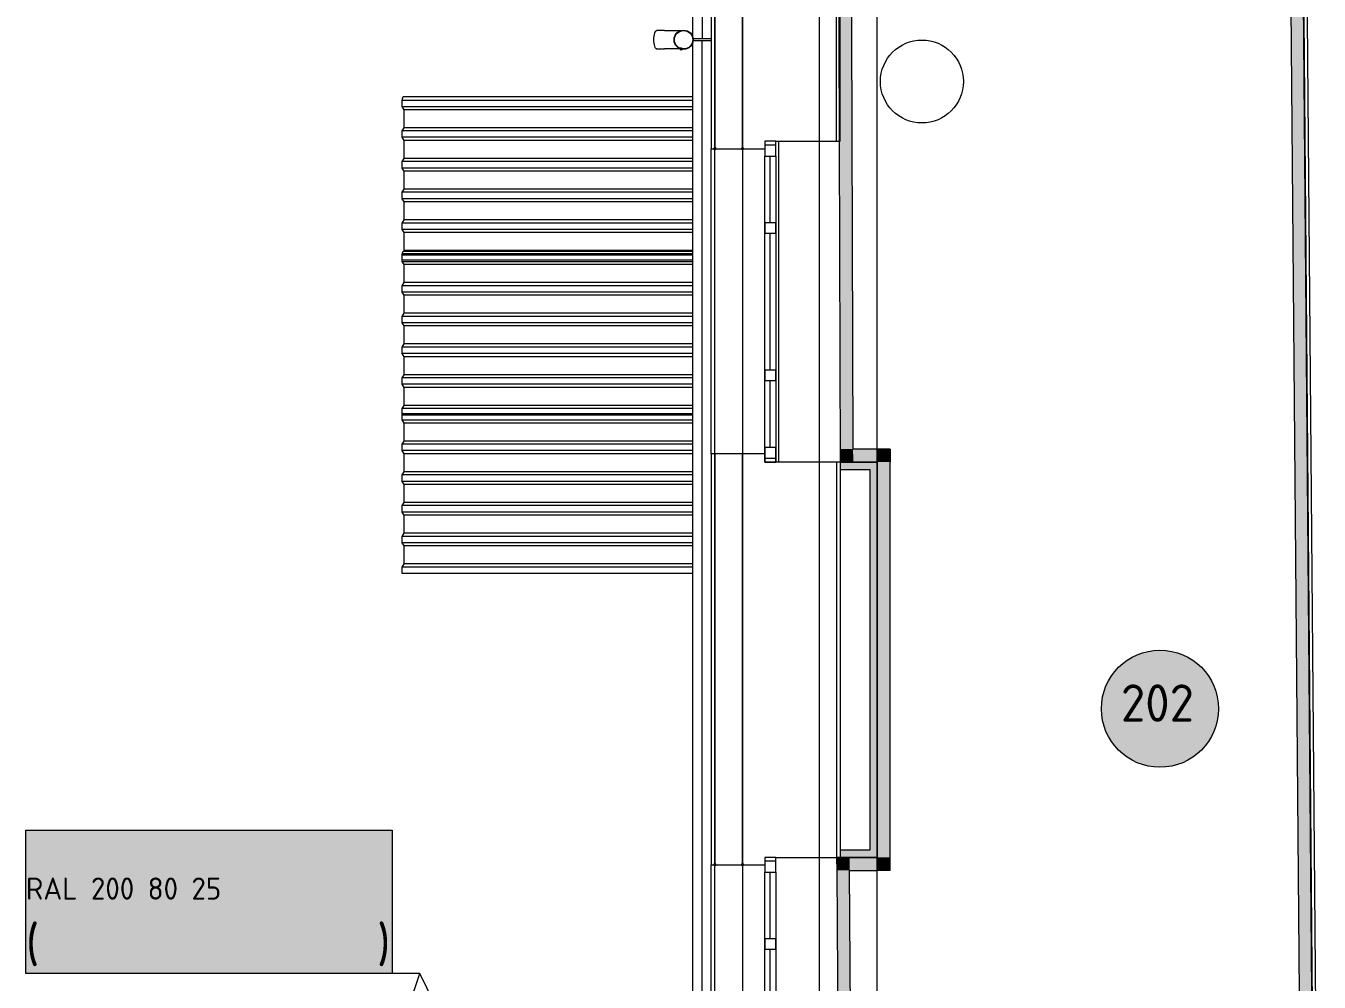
# Model space of a CAD drawing. Header units: millimetres. Extents: x 0 to 1189, y 0 to 841.
# Drawn here: x 719.1 to 789.3, y 516.8 to 568.7 of the extents above; entities that cross this region are included whole.
import ezdxf

# ---------------------------------------------------------------- set-up
doc = ezdxf.new("R2010")
doc.units = ezdxf.units.MM

msp = doc.modelspace()

# ---------------------------------------------------------------- hatches: boundary and pattern name
at = {"true_color": 0xf1d696}
h = msp.add_hatch(color=41, dxfattribs=at)
h.dxf.hatch_style = 2
h.paths.add_polyline_path([(787.032202, 653.312769), (787.732203, 653.303769), (789.066206, 494.803527), (788.366204, 494.803527)])
h = msp.add_hatch(color=41, dxfattribs=at)
h.dxf.hatch_style = 2
h.paths.add_polyline_path([(763.994167, 545.757604), (763.294166, 545.757604), (763.114166, 602.944692), (763.814167, 602.944692)])
h = msp.add_hatch(color=7)
h.dxf.hatch_style = 2
h.paths.add_polyline_path([(754.666153, 567.378638), (754.729716, 567.405075), (754.756153, 567.468638), (754.729716, 567.5322), (754.666153, 567.558638), (754.653153, 567.558638), (754.58959, 567.5322), (754.563153, 567.468638), (754.58959, 567.405075), (754.653153, 567.378638)])
h = msp.add_hatch(color=7)
h.dxf.hatch_style = 2
h.paths.add_polyline_path([(756.586156, 562.067629), (756.559718, 562.131192), (756.496156, 562.15763), (756.432593, 562.131192), (756.406156, 562.067629), (756.406156, 562.057629), (756.432593, 561.994067), (756.496156, 561.967629), (756.559718, 561.994067), (756.586156, 562.057629)])
h = msp.add_hatch(color=7)
h.dxf.hatch_style = 2
h.paths.add_polyline_path([(757.906158, 562.057629), (757.932595, 561.994067), (757.996158, 561.967629), (758.059721, 561.994067), (758.086158, 562.057629), (758.086158, 562.067629), (758.059721, 562.131192), (757.996158, 562.15763), (757.932595, 562.131192), (757.906158, 562.067629)])
h = msp.add_hatch(color=41, dxfattribs=at)
h.dxf.hatch_style = 2
h.paths.add_polyline_path([(763.994167, 545.757604), (763.298166, 545.059603), (763.294166, 545.757604)])
h = msp.add_hatch(color=41, dxfattribs=at)
h.dxf.hatch_style = 2
h.paths.add_polyline_path([(763.994167, 545.757604), (763.996167, 545.057603), (763.296166, 545.057603)])
h = msp.add_hatch(color=41, dxfattribs=at)
h.dxf.hatch_style = 2
h.paths.add_polyline_path([(765.305169, 545.757604), (765.305169, 545.057603), (763.996167, 545.057603), (763.994167, 545.757604)])
h = msp.add_hatch(color=41, dxfattribs=at)
h.dxf.hatch_style = 2
h.paths.add_polyline_path([(765.305169, 545.057603), (766.00517, 545.757604), (766.00517, 545.057603)])
h = msp.add_hatch(color=41, dxfattribs=at)
h.dxf.hatch_style = 2
h.paths.add_polyline_path([(765.305169, 545.757604), (766.00517, 545.757604), (765.305169, 545.057603)])
h = msp.add_hatch(color=7)
h.dxf.hatch_style = 2
h.paths.add_polyline_path([(765.305169, 545.057603), (765.305169, 544.657603), (763.296166, 544.657603), (763.296166, 545.057603)])
h = msp.add_hatch(color=7)
h.dxf.hatch_style = 2
h.paths.add_polyline_path([(764.905169, 544.657603), (765.305169, 544.657603), (765.305169, 523.607571), (764.905169, 523.607571)])
h = msp.add_hatch(color=41, dxfattribs=at)
h.dxf.hatch_style = 2
h.paths.add_polyline_path([(766.00517, 523.607571), (765.305169, 523.607571), (765.305169, 545.057603), (766.00517, 545.057603)])
at = {"true_color": 0xffffff}
h = msp.add_hatch(color=7, dxfattribs=at)
edge = h.paths.add_edge_path()
edge.add_arc((780.637693, 531.676083), 3.176505, 0, 360)
h = msp.add_hatch(color=7, dxfattribs=at)
h.dxf.hatch_style = 2
h.paths.add_polyline_path([(719.113099, 525.081573), (738.980129, 525.081573), (738.980129, 517.316561), (719.113099, 517.316561)])
h = msp.add_hatch(color=7, dxfattribs=at)
h.dxf.hatch_style = 2
h.paths.add_polyline_path([(719.113099, 525.081573), (738.980129, 525.081573), (738.980129, 517.316561), (719.113099, 517.316561)])
at = {"true_color": 0x0077b0}
h = msp.add_hatch(color=144, dxfattribs=at)
h.paths.add_polyline_path([(720.324826, 523.685049), (720.324826, 524.492028), (720.295336, 524.648711), (720.206315, 524.779762), (720.077675, 524.866165), (719.921336, 524.895517), (719.76486, 524.866165), (719.633602, 524.779762), (719.546165, 524.648711), (719.517847, 524.492028), (719.517847, 523.685049), (719.546165, 523.52871), (719.633602, 523.40007), (719.76486, 523.311049), (719.921336, 523.281559), (720.077675, 523.311049), (720.206315, 523.40007), (720.295336, 523.52871)])
h.paths.add_polyline_path([(720.525468, 523.685049), (720.514315, 523.564393), (720.480889, 523.452367), (720.425242, 523.349333), (720.347426, 523.255652), (720.255657, 523.178353), (720.153605, 523.123843), (720.041941, 523.091554), (719.921336, 523.080917), (719.799604, 523.091554), (719.687897, 523.123843), (719.585698, 523.178353), (719.492491, 523.255652), (719.414761, 523.349333), (719.359303, 523.452367), (719.326067, 523.564393), (719.315, 523.685049), (719.315, 524.492028), (719.326067, 524.61376), (719.359303, 524.725468), (719.414761, 524.827666), (719.492491, 524.920873), (719.585698, 524.998689), (719.687897, 525.054336), (719.799604, 525.087762), (719.921336, 525.098916), (720.041992, 525.087806), (720.154018, 525.054681), (720.257052, 524.999852), (720.350733, 524.923629), (720.426637, 524.829992), (720.481302, 524.726846), (720.514366, 524.614191), (720.525468, 524.492028)])
h = msp.add_hatch(color=144, dxfattribs=at)
h.paths.add_polyline_path([(720.324826, 523.685049), (720.324826, 524.492028), (720.295336, 524.648711), (720.206315, 524.779762), (720.077675, 524.866165), (719.921336, 524.895517), (719.76486, 524.866165), (719.633602, 524.779762), (719.546165, 524.648711), (719.517847, 524.492028), (719.517847, 523.685049), (719.546165, 523.52871), (719.633602, 523.40007), (719.76486, 523.311049), (719.921336, 523.281559), (720.077675, 523.311049), (720.206315, 523.40007), (720.295336, 523.52871)])
h.paths.add_polyline_path([(720.525468, 523.685049), (720.514315, 523.564393), (720.480889, 523.452367), (720.425242, 523.349333), (720.347426, 523.255652), (720.255657, 523.178353), (720.153605, 523.123843), (720.041941, 523.091554), (719.921336, 523.080917), (719.799604, 523.091554), (719.687897, 523.123843), (719.585698, 523.178353), (719.492491, 523.255652), (719.414761, 523.349333), (719.359303, 523.452367), (719.326067, 523.564393), (719.315, 523.685049), (719.315, 524.492028), (719.326067, 524.61376), (719.359303, 524.725468), (719.414761, 524.827666), (719.492491, 524.920873), (719.585698, 524.998689), (719.687897, 525.054336), (719.799604, 525.087762), (719.921336, 525.098916), (720.041992, 525.087806), (720.154018, 525.054681), (720.257052, 524.999852), (720.350733, 524.923629), (720.426637, 524.829992), (720.481302, 524.726846), (720.514366, 524.614191), (720.525468, 524.492028)])
h = msp.add_hatch(color=144, dxfattribs=at)
h.dxf.hatch_style = 2
h.paths.add_polyline_path([(722.344624, 524.189962), (722.344624, 524.996941), (722.369911, 525.073353), (722.446048, 525.098916), (723.151604, 525.098916), (723.22774, 525.073353), (723.253027, 524.996941), (723.22774, 524.921011), (723.151604, 524.895517), (722.547472, 524.895517), (722.547472, 524.291386), (722.849538, 524.291386), (722.949971, 524.282351), (723.043221, 524.255074), (723.128513, 524.209298), (723.205072, 524.144762), (723.270037, 524.065448), (723.316762, 523.979467), (723.344985, 523.886561), (723.354451, 523.786472), (723.354451, 523.58583), (723.344985, 523.484191), (723.316762, 523.390769), (723.270037, 523.305304), (723.205072, 523.22754), (723.12735, 523.163005), (723.042187, 523.117228), (722.949583, 523.089952), (722.849538, 523.080917), (722.446048, 523.080917), (722.369911, 523.104826), (722.344624, 523.179584), (722.369911, 523.255997), (722.446048, 523.281559), (722.849538, 523.281559), (722.966464, 523.304366), (723.06396, 523.371407), (723.130106, 523.468283), (723.151604, 523.58583), (723.151604, 523.786472), (723.130106, 523.903399), (723.06396, 524.000895), (722.966464, 524.067041), (722.849538, 524.088538), (722.446048, 524.088538), (722.369911, 524.113825)])
h = msp.add_hatch(color=144, dxfattribs=at)
h.dxf.hatch_style = 2
h.paths.add_polyline_path([(722.344624, 524.189962), (722.344624, 524.996941), (722.369911, 525.073353), (722.446048, 525.098916), (723.151604, 525.098916), (723.22774, 525.073353), (723.253027, 524.996941), (723.22774, 524.921011), (723.151604, 524.895517), (722.547472, 524.895517), (722.547472, 524.291386), (722.849538, 524.291386), (722.949971, 524.282351), (723.043221, 524.255074), (723.128513, 524.209298), (723.205072, 524.144762), (723.270037, 524.065448), (723.316762, 523.979467), (723.344985, 523.886561), (723.354451, 523.786472), (723.354451, 523.58583), (723.344985, 523.484191), (723.316762, 523.390769), (723.270037, 523.305304), (723.205072, 523.22754), (723.12735, 523.163005), (723.042187, 523.117228), (722.949583, 523.089952), (722.849538, 523.080917), (722.446048, 523.080917), (722.369911, 523.104826), (722.344624, 523.179584), (722.369911, 523.255997), (722.446048, 523.281559), (722.849538, 523.281559), (722.966464, 523.304366), (723.06396, 523.371407), (723.130106, 523.468283), (723.151604, 523.58583), (723.151604, 523.786472), (723.130106, 523.903399), (723.06396, 524.000895), (722.966464, 524.067041), (722.849538, 524.088538), (722.446048, 524.088538), (722.369911, 524.113825)])
h = msp.add_hatch(color=144, dxfattribs=at)
h.dxf.hatch_style = 2
h.paths.add_polyline_path([(721.83845, 523.583074), (721.031471, 523.583074), (720.955335, 523.608637), (720.930048, 523.685049), (720.955335, 523.761185), (721.031471, 523.786472), (721.83845, 523.786472), (721.914587, 523.761185), (721.939874, 523.685049), (721.914587, 523.608637)])
h = msp.add_hatch(color=144, dxfattribs=at)
h.dxf.hatch_style = 2
h.paths.add_polyline_path([(721.83845, 523.583074), (721.031471, 523.583074), (720.955335, 523.608637), (720.930048, 523.685049), (720.955335, 523.761185), (721.031471, 523.786472), (721.83845, 523.786472), (721.914587, 523.761185), (721.939874, 523.685049), (721.914587, 523.608637)])
at = {"true_color": 0xf1d696}
h = msp.add_hatch(color=41, dxfattribs=at)
h.dxf.hatch_style = 2
h.paths.add_polyline_path([(763.096166, 523.607571), (763.801167, 522.90757), (763.100166, 522.90757)])
h = msp.add_hatch(color=41, dxfattribs=at)
h.dxf.hatch_style = 2
h.paths.add_polyline_path([(763.096166, 523.607571), (763.796167, 523.607571), (763.801167, 522.90757)])
h = msp.add_hatch(color=7)
h.dxf.hatch_style = 2
h.paths.add_polyline_path([(764.905169, 523.607571), (763.296166, 523.607571), (763.296166, 524.007571), (764.905169, 524.007571)])
h = msp.add_hatch(color=41, dxfattribs=at)
h.dxf.hatch_style = 2
h.paths.add_polyline_path([(763.801167, 522.90757), (763.796167, 523.607571), (765.305169, 523.607571), (765.305169, 522.90757)])
h = msp.add_hatch(color=41, dxfattribs=at)
h.dxf.hatch_style = 2
h.paths.add_polyline_path([(765.305169, 523.607571), (766.00517, 522.90757), (765.305169, 522.90757)])
h = msp.add_hatch(color=41, dxfattribs=at)
h.dxf.hatch_style = 2
h.paths.add_polyline_path([(766.00517, 523.607571), (766.00517, 522.90757), (765.305169, 523.607571)])
h = msp.add_hatch(color=7)
h.dxf.hatch_style = 2
h.paths.add_polyline_path([(756.586156, 523.21757), (756.559718, 523.281133), (756.496156, 523.30757), (756.432593, 523.281133), (756.406156, 523.21757), (756.406156, 523.20757), (756.432593, 523.144007), (756.496156, 523.11757), (756.559718, 523.144007), (756.586156, 523.20757)])
h = msp.add_hatch(color=7)
h.dxf.hatch_style = 2
h.paths.add_polyline_path([(757.906158, 523.20757), (757.932595, 523.144007), (757.996158, 523.11757), (758.059721, 523.144007), (758.086158, 523.20757), (758.086158, 523.21757), (758.059721, 523.281133), (757.996158, 523.30757), (757.932595, 523.281133), (757.906158, 523.21757)])
h = msp.add_hatch(color=41, dxfattribs=at)
h.dxf.hatch_style = 2
h.paths.add_polyline_path([(763.801167, 522.90757), (763.991167, 494.803527), (763.291166, 494.803527), (763.100166, 522.90757)])
at = {"true_color": 0x0077b0}
h = msp.add_hatch(color=144, dxfattribs=at)
h.paths.add_polyline_path([(720.32571, 519.217041), (720.448217, 519.290766), (720.559976, 519.315708), (720.621161, 519.334036), (720.675731, 519.386264), (720.716315, 519.452685), (720.729199, 519.519107), (720.714385, 519.597242), (720.670219, 519.662974), (720.604487, 519.705762), (720.526352, 519.719198), (720.447804, 519.704729), (720.382485, 519.662974), (720.340248, 519.597242), (720.32571, 519.519107)])
h.paths.add_polyline_path([(720.828418, 519.276021), (720.953406, 519.200022), (721.051109, 519.08971), (721.111949, 518.957005), (721.132689, 518.813551), (721.132689, 518.406754), (721.123223, 518.306321), (721.094999, 518.213071), (721.048275, 518.127779), (720.983309, 518.051221), (720.906751, 517.986685), (720.821459, 517.940909), (720.728209, 517.913632), (720.627776, 517.904597), (720.526137, 517.913632), (720.432714, 517.940909), (720.34725, 517.986685), (720.269486, 518.051221), (720.20495, 518.128942), (720.159174, 518.214105), (720.131897, 518.306709), (720.122862, 518.406754), (720.122862, 519.519107), (720.152352, 519.675583), (720.241374, 519.806841), (720.371047, 519.893244), (720.526352, 519.922596), (720.682828, 519.8929), (720.814086, 519.804085), (720.900489, 519.675239), (720.929842, 519.519107), (720.904348, 519.381648)])
h.paths.add_polyline_path([(720.929842, 518.40951), (720.929842, 518.813551), (720.908344, 518.929031), (720.842198, 519.027974), (720.744702, 519.093638), (720.627776, 519.115066), (720.510849, 519.093638), (720.413353, 519.027974), (720.347207, 518.929031), (720.32571, 518.813551), (720.32571, 518.40951), (720.347207, 518.291964), (720.413353, 518.195088), (720.510849, 518.128046), (720.627776, 518.10524), (720.744702, 518.128046), (720.842198, 518.195088), (720.908344, 518.292997)])
h = msp.add_hatch(color=144, dxfattribs=at)
h.paths.add_polyline_path([(720.32571, 519.217041), (720.448217, 519.290766), (720.559976, 519.315708), (720.621161, 519.334036), (720.675731, 519.386264), (720.716315, 519.452685), (720.729199, 519.519107), (720.714385, 519.597242), (720.670219, 519.662974), (720.604487, 519.705762), (720.526352, 519.719198), (720.447804, 519.704729), (720.382485, 519.662974), (720.340248, 519.597242), (720.32571, 519.519107)])
h.paths.add_polyline_path([(720.828418, 519.276021), (720.953406, 519.200022), (721.051109, 519.08971), (721.111949, 518.957005), (721.132689, 518.813551), (721.132689, 518.406754), (721.123223, 518.306321), (721.094999, 518.213071), (721.048275, 518.127779), (720.983309, 518.051221), (720.906751, 517.986685), (720.821459, 517.940909), (720.728209, 517.913632), (720.627776, 517.904597), (720.526137, 517.913632), (720.432714, 517.940909), (720.34725, 517.986685), (720.269486, 518.051221), (720.20495, 518.128942), (720.159174, 518.214105), (720.131897, 518.306709), (720.122862, 518.406754), (720.122862, 519.519107), (720.152352, 519.675583), (720.241374, 519.806841), (720.371047, 519.893244), (720.526352, 519.922596), (720.682828, 519.8929), (720.814086, 519.804085), (720.900489, 519.675239), (720.929842, 519.519107), (720.904348, 519.381648)])
h.paths.add_polyline_path([(720.929842, 518.40951), (720.929842, 518.813551), (720.908344, 518.929031), (720.842198, 519.027974), (720.744702, 519.093638), (720.627776, 519.115066), (720.510849, 519.093638), (720.413353, 519.027974), (720.347207, 518.929031), (720.32571, 518.813551), (720.32571, 518.40951), (720.347207, 518.291964), (720.413353, 518.195088), (720.510849, 518.128046), (720.627776, 518.10524), (720.744702, 518.128046), (720.842198, 518.195088), (720.908344, 518.292997)])
h = msp.add_hatch(color=144, dxfattribs=at)
h.dxf.hatch_style = 2
h.paths.add_polyline_path([(722.934209, 518.308087), (722.921049, 518.392147), (722.88019, 518.45471), (722.82941, 518.491228), (722.761679, 518.508729), (722.632144, 518.508729), (722.561588, 518.539597), (722.530169, 518.610153), (722.538437, 518.650943), (722.561588, 518.683464), (722.601413, 518.70634), (722.660256, 518.714333), (722.691124, 518.714333), (722.725299, 518.711576), (722.814527, 518.726459), (722.88019, 518.771108), (722.921049, 518.834015), (722.934209, 518.912219), (722.920705, 518.990354), (722.877434, 519.056086), (722.811702, 519.099081), (722.733567, 519.11231), (722.632144, 519.11231), (722.538368, 519.09977), (722.425989, 519.061598), (722.333523, 519.023633), (722.304722, 519.010886), (722.276679, 519.019844), (722.250703, 519.047818), (722.228654, 519.118373), (722.239161, 519.157441), (722.270546, 519.194441), (722.322602, 519.229374), (722.395121, 519.262241), (722.5219, 519.302617), (722.632144, 519.315708), (722.733567, 519.315708), (722.89025, 519.286356), (723.021302, 519.199953), (723.107705, 519.068902), (723.137057, 518.912219), (723.128539, 518.813861), (723.102812, 518.730593), (723.05962, 518.662622), (722.998702, 518.610153), (723.05962, 518.557684), (723.102812, 518.489712), (723.128539, 518.406444), (723.137057, 518.308087), (723.107705, 518.151404), (723.021302, 518.020353), (722.89025, 517.932916), (722.733567, 517.904597), (722.632144, 517.904597), (722.51942, 517.917344), (722.391814, 517.955309), (722.320044, 517.988218), (722.269099, 518.023453), (722.238722, 518.061272), (722.228654, 518.101932), (722.250703, 518.172488), (722.277023, 518.199429), (722.307478, 518.209419), (722.339586, 518.196672), (722.428745, 518.158708), (722.538713, 518.118124), (722.632144, 518.10524), (722.733567, 518.10524), (722.811702, 518.119847), (722.877434, 518.16422), (722.919671, 518.229952)])
h = msp.add_hatch(color=144, dxfattribs=at)
h.dxf.hatch_style = 2
h.paths.add_polyline_path([(722.934209, 518.308087), (722.921049, 518.392147), (722.88019, 518.45471), (722.82941, 518.491228), (722.761679, 518.508729), (722.632144, 518.508729), (722.561588, 518.539597), (722.530169, 518.610153), (722.538437, 518.650943), (722.561588, 518.683464), (722.601413, 518.70634), (722.660256, 518.714333), (722.691124, 518.714333), (722.725299, 518.711576), (722.814527, 518.726459), (722.88019, 518.771108), (722.921049, 518.834015), (722.934209, 518.912219), (722.920705, 518.990354), (722.877434, 519.056086), (722.811702, 519.099081), (722.733567, 519.11231), (722.632144, 519.11231), (722.538368, 519.09977), (722.425989, 519.061598), (722.333523, 519.023633), (722.304722, 519.010886), (722.276679, 519.019844), (722.250703, 519.047818), (722.228654, 519.118373), (722.239161, 519.157441), (722.270546, 519.194441), (722.322602, 519.229374), (722.395121, 519.262241), (722.5219, 519.302617), (722.632144, 519.315708), (722.733567, 519.315708), (722.89025, 519.286356), (723.021302, 519.199953), (723.107705, 519.068902), (723.137057, 518.912219), (723.128539, 518.813861), (723.102812, 518.730593), (723.05962, 518.662622), (722.998702, 518.610153), (723.05962, 518.557684), (723.102812, 518.489712), (723.128539, 518.406444), (723.137057, 518.308087), (723.107705, 518.151404), (723.021302, 518.020353), (722.89025, 517.932916), (722.733567, 517.904597), (722.632144, 517.904597), (722.51942, 517.917344), (722.391814, 517.955309), (722.320044, 517.988218), (722.269099, 518.023453), (722.238722, 518.061272), (722.228654, 518.101932), (722.250703, 518.172488), (722.277023, 518.199429), (722.307478, 518.209419), (722.339586, 518.196672), (722.428745, 518.158708), (722.538713, 518.118124), (722.632144, 518.10524), (722.733567, 518.10524), (722.811702, 518.119847), (722.877434, 518.16422), (722.919671, 518.229952)])
h = msp.add_hatch(color=144, dxfattribs=at)
h.paths.add_polyline_path([(723.541124, 518.406754), (723.541124, 518.810795), (723.550159, 518.912434), (723.577436, 519.005857), (723.623212, 519.091321), (723.687748, 519.169085), (723.765512, 519.23362), (723.850976, 519.279397), (723.944399, 519.306674), (724.046038, 519.315708), (724.241099, 519.279742), (724.404328, 519.171841), (724.468863, 519.094034), (724.514639, 519.008268), (724.541916, 518.914028), (724.550951, 518.810795), (724.550951, 518.406754), (724.541485, 518.306709), (724.513261, 518.214105), (724.466537, 518.128942), (724.401571, 518.051221), (724.325013, 517.986685), (724.239721, 517.940909), (724.146471, 517.913632), (724.046038, 517.904597), (723.944399, 517.913632), (723.850976, 517.940909), (723.765512, 517.986685), (723.687748, 518.051221), (723.623212, 518.128942), (723.577436, 518.214105), (723.550159, 518.306709)])
h.paths.add_polyline_path([(724.348104, 518.40951), (724.348104, 518.813551), (724.326606, 518.929031), (724.26046, 519.027974), (724.162964, 519.093638), (724.046038, 519.115066), (723.929111, 519.093638), (723.831615, 519.027974), (723.765469, 518.929031), (723.743972, 518.813551), (723.743972, 518.40951), (723.765469, 518.291964), (723.831615, 518.195088), (723.929111, 518.128046), (724.046038, 518.10524), (724.162964, 518.128046), (724.26046, 518.195088), (724.326606, 518.292997)])
h = msp.add_hatch(color=144, dxfattribs=at)
h.paths.add_polyline_path([(723.541124, 518.406754), (723.541124, 518.810795), (723.550159, 518.912434), (723.577436, 519.005857), (723.623212, 519.091321), (723.687748, 519.169085), (723.765512, 519.23362), (723.850976, 519.279397), (723.944399, 519.306674), (724.046038, 519.315708), (724.241099, 519.279742), (724.404328, 519.171841), (724.468863, 519.094034), (724.514639, 519.008268), (724.541916, 518.914028), (724.550951, 518.810795), (724.550951, 518.406754), (724.541485, 518.306709), (724.513261, 518.214105), (724.466537, 518.128942), (724.401571, 518.051221), (724.325013, 517.986685), (724.239721, 517.940909), (724.146471, 517.913632), (724.046038, 517.904597), (723.944399, 517.913632), (723.850976, 517.940909), (723.765512, 517.986685), (723.687748, 518.051221), (723.623212, 518.128942), (723.577436, 518.214105), (723.550159, 518.306709)])
h.paths.add_polyline_path([(724.348104, 518.40951), (724.348104, 518.813551), (724.326606, 518.929031), (724.26046, 519.027974), (724.162964, 519.093638), (724.046038, 519.115066), (723.929111, 519.093638), (723.831615, 519.027974), (723.765469, 518.929031), (723.743972, 518.813551), (723.743972, 518.40951), (723.765469, 518.291964), (723.831615, 518.195088), (723.929111, 518.128046), (724.046038, 518.10524), (724.162964, 518.128046), (724.26046, 518.195088), (724.326606, 518.292997)])
h = msp.add_hatch(color=144, dxfattribs=at)
h.dxf.hatch_style = 2
h.paths.add_polyline_path([(725.158089, 518.508729), (725.158089, 518.003265), (725.132802, 517.928506), (725.056666, 517.904597), (724.980529, 517.928506), (724.955242, 518.003265), (724.955242, 519.217041), (724.980529, 519.290766), (725.056666, 519.315708), (725.132802, 519.290766), (725.158089, 519.217041), (725.158089, 518.711576), (725.762221, 518.711576), (725.762221, 519.217041), (725.787508, 519.290766), (725.863645, 519.315708), (725.939782, 519.290766), (725.965069, 519.217041), (725.965069, 518.003265), (725.939782, 517.928506), (725.863645, 517.904597), (725.787508, 517.928506), (725.762221, 518.003265), (725.762221, 518.508729)])
h = msp.add_hatch(color=144, dxfattribs=at)
h.dxf.hatch_style = 2
h.paths.add_polyline_path([(725.158089, 518.508729), (725.158089, 518.003265), (725.132802, 517.928506), (725.056666, 517.904597), (724.980529, 517.928506), (724.955242, 518.003265), (724.955242, 519.217041), (724.980529, 519.290766), (725.056666, 519.315708), (725.132802, 519.290766), (725.158089, 519.217041), (725.158089, 518.711576), (725.762221, 518.711576), (725.762221, 519.217041), (725.787508, 519.290766), (725.863645, 519.315708), (725.939782, 519.290766), (725.965069, 519.217041), (725.965069, 518.003265), (725.939782, 517.928506), (725.863645, 517.904597), (725.787508, 517.928506), (725.762221, 518.003265), (725.762221, 518.508729)])
h = msp.add_hatch(color=144, dxfattribs=at)
h.paths.add_polyline_path([(726.874273, 519.115066), (726.757347, 519.093638), (726.65985, 519.027974), (726.593705, 518.930064), (726.572207, 518.813551), (726.572207, 518.711576), (727.176339, 518.711576), (727.176339, 518.813551), (727.154842, 518.930064), (727.088696, 519.027974), (726.9912, 519.093638)])
h.paths.add_polyline_path([(726.572207, 518.508729), (726.572207, 518.308087), (726.58709, 518.230986), (726.631738, 518.16422), (726.696713, 518.119847), (726.77285, 518.10524), (727.277763, 518.10524), (727.353899, 518.079677), (727.379186, 518.003265), (727.353899, 517.928506), (727.277763, 517.904597), (726.77285, 517.904597), (726.616511, 517.932916), (726.487871, 518.020353), (726.39885, 518.15037), (726.36936, 518.308087), (726.36936, 518.810795), (726.378395, 518.912434), (726.405671, 519.005857), (726.451448, 519.091321), (726.515983, 519.169085), (726.593748, 519.23362), (726.679212, 519.279397), (726.772634, 519.306674), (726.874273, 519.315708), (727.069334, 519.279742), (727.232563, 519.171841), (727.297098, 519.094077), (727.342875, 519.008613), (727.370152, 518.91519), (727.379186, 518.813551), (727.379186, 518.508729)])
h = msp.add_hatch(color=144, dxfattribs=at)
h.paths.add_polyline_path([(726.874273, 519.115066), (726.757347, 519.093638), (726.65985, 519.027974), (726.593705, 518.930064), (726.572207, 518.813551), (726.572207, 518.711576), (727.176339, 518.711576), (727.176339, 518.813551), (727.154842, 518.930064), (727.088696, 519.027974), (726.9912, 519.093638)])
h.paths.add_polyline_path([(726.572207, 518.508729), (726.572207, 518.308087), (726.58709, 518.230986), (726.631738, 518.16422), (726.696713, 518.119847), (726.77285, 518.10524), (727.277763, 518.10524), (727.353899, 518.079677), (727.379186, 518.003265), (727.353899, 517.928506), (727.277763, 517.904597), (726.77285, 517.904597), (726.616511, 517.932916), (726.487871, 518.020353), (726.39885, 518.15037), (726.36936, 518.308087), (726.36936, 518.810795), (726.378395, 518.912434), (726.405671, 519.005857), (726.451448, 519.091321), (726.515983, 519.169085), (726.593748, 519.23362), (726.679212, 519.279397), (726.772634, 519.306674), (726.874273, 519.315708), (727.069334, 519.279742), (727.232563, 519.171841), (727.297098, 519.094077), (727.342875, 519.008613), (727.370152, 518.91519), (727.379186, 518.813551), (727.379186, 518.508729)])
h = msp.add_hatch(color=144, dxfattribs=at)
h.dxf.hatch_style = 2
h.paths.add_polyline_path([(728.475621, 518.003265), (728.475621, 519.217041), (728.500908, 519.290766), (728.577045, 519.315708), (729.081958, 519.315708), (729.236229, 519.286356), (729.366936, 519.199953), (729.455957, 519.068902), (729.485447, 518.912219), (729.485447, 518.003265), (729.46016, 517.928506), (729.384024, 517.904597), (729.307887, 517.928506), (729.2826, 518.003265), (729.2826, 518.912219), (729.268062, 518.990354), (729.225825, 519.056086), (729.160506, 519.099081), (729.081958, 519.11231), (728.678468, 519.11231), (728.678468, 518.003265), (728.653181, 517.928506), (728.577045, 517.904597), (728.500908, 517.928506)])
h = msp.add_hatch(color=144, dxfattribs=at)
h.dxf.hatch_style = 2
h.paths.add_polyline_path([(728.475621, 518.003265), (728.475621, 519.217041), (728.500908, 519.290766), (728.577045, 519.315708), (729.081958, 519.315708), (729.236229, 519.286356), (729.366936, 519.199953), (729.455957, 519.068902), (729.485447, 518.912219), (729.485447, 518.003265), (729.46016, 517.928506), (729.384024, 517.904597), (729.307887, 517.928506), (729.2826, 518.003265), (729.2826, 518.912219), (729.268062, 518.990354), (729.225825, 519.056086), (729.160506, 519.099081), (729.081958, 519.11231), (728.678468, 519.11231), (728.678468, 518.003265), (728.653181, 517.928506), (728.577045, 517.904597), (728.500908, 517.928506)])
h = msp.add_hatch(color=144, dxfattribs=at)
h.paths.add_polyline_path([(729.889739, 518.406754), (729.889739, 518.810795), (729.898774, 518.912434), (729.92605, 519.005857), (729.971827, 519.091321), (730.036362, 519.169085), (730.114127, 519.23362), (730.199591, 519.279397), (730.293013, 519.306674), (730.394652, 519.315708), (730.589713, 519.279742), (730.752942, 519.171841), (730.817477, 519.094034), (730.863254, 519.008268), (730.89053, 518.914028), (730.899565, 518.810795), (730.899565, 518.406754), (730.8901, 518.306709), (730.861876, 518.214105), (730.815152, 518.128942), (730.750186, 518.051221), (730.673627, 517.986685), (730.588335, 517.940909), (730.495085, 517.913632), (730.394652, 517.904597), (730.293013, 517.913632), (730.199591, 517.940909), (730.114127, 517.986685), (730.036362, 518.051221), (729.971827, 518.128942), (729.92605, 518.214105), (729.898774, 518.306709)])
h.paths.add_polyline_path([(730.696718, 518.40951), (730.696718, 518.813551), (730.675221, 518.929031), (730.609075, 519.027974), (730.511579, 519.093638), (730.394652, 519.115066), (730.277725, 519.093638), (730.180229, 519.027974), (730.114083, 518.929031), (730.092586, 518.813551), (730.092586, 518.40951), (730.114083, 518.291964), (730.180229, 518.195088), (730.277725, 518.128046), (730.394652, 518.10524), (730.511579, 518.128046), (730.609075, 518.195088), (730.675221, 518.292997)])
h = msp.add_hatch(color=144, dxfattribs=at)
h.paths.add_polyline_path([(729.889739, 518.406754), (729.889739, 518.810795), (729.898774, 518.912434), (729.92605, 519.005857), (729.971827, 519.091321), (730.036362, 519.169085), (730.114127, 519.23362), (730.199591, 519.279397), (730.293013, 519.306674), (730.394652, 519.315708), (730.589713, 519.279742), (730.752942, 519.171841), (730.817477, 519.094034), (730.863254, 519.008268), (730.89053, 518.914028), (730.899565, 518.810795), (730.899565, 518.406754), (730.8901, 518.306709), (730.861876, 518.214105), (730.815152, 518.128942), (730.750186, 518.051221), (730.673627, 517.986685), (730.588335, 517.940909), (730.495085, 517.913632), (730.394652, 517.904597), (730.293013, 517.913632), (730.199591, 517.940909), (730.114127, 517.986685), (730.036362, 518.051221), (729.971827, 518.128942), (729.92605, 518.214105), (729.898774, 518.306709)])
h.paths.add_polyline_path([(730.696718, 518.40951), (730.696718, 518.813551), (730.675221, 518.929031), (730.609075, 519.027974), (730.511579, 519.093638), (730.394652, 519.115066), (730.277725, 519.093638), (730.180229, 519.027974), (730.114083, 518.929031), (730.092586, 518.813551), (730.092586, 518.40951), (730.114083, 518.291964), (730.180229, 518.195088), (730.277725, 518.128046), (730.394652, 518.10524), (730.511579, 518.128046), (730.609075, 518.195088), (730.675221, 518.292997)])
h = msp.add_hatch(color=144, dxfattribs=at)
h.paths.add_polyline_path([(731.303857, 519.217041), (731.329144, 519.290766), (731.40528, 519.315708), (731.910193, 519.315708), (732.066532, 519.286356), (732.195172, 519.199953), (732.284193, 519.068902), (732.313683, 518.912219), (732.313683, 518.308087), (732.284193, 518.151404), (732.195172, 518.020353), (732.066532, 517.932916), (731.910193, 517.904597), (731.506704, 517.904597), (731.506704, 517.396377), (731.481417, 517.322858), (731.40528, 517.297709), (731.329144, 517.322858), (731.303857, 517.396377)])
h.paths.add_polyline_path([(731.506704, 519.11231), (731.506704, 518.10524), (731.910193, 518.10524), (731.987364, 518.119847), (732.051305, 518.16422), (732.095953, 518.229952), (732.110836, 518.308087), (732.110836, 518.912219), (732.096297, 518.990354), (732.054061, 519.056086), (731.988742, 519.099081), (731.910193, 519.11231)])
h = msp.add_hatch(color=144, dxfattribs=at)
h.paths.add_polyline_path([(731.303857, 519.217041), (731.329144, 519.290766), (731.40528, 519.315708), (731.910193, 519.315708), (732.066532, 519.286356), (732.195172, 519.199953), (732.284193, 519.068902), (732.313683, 518.912219), (732.313683, 518.308087), (732.284193, 518.151404), (732.195172, 518.020353), (732.066532, 517.932916), (731.910193, 517.904597), (731.506704, 517.904597), (731.506704, 517.396377), (731.481417, 517.322858), (731.40528, 517.297709), (731.329144, 517.322858), (731.303857, 517.396377)])
h.paths.add_polyline_path([(731.506704, 519.11231), (731.506704, 518.10524), (731.910193, 518.10524), (731.987364, 518.119847), (732.051305, 518.16422), (732.095953, 518.229952), (732.110836, 518.308087), (732.110836, 518.912219), (732.096297, 518.990354), (732.054061, 519.056086), (731.988742, 519.099081), (731.910193, 519.11231)])
h = msp.add_hatch(color=144, dxfattribs=at)
h.dxf.hatch_style = 2
h.paths.add_polyline_path([(733.524954, 517.698443), (733.524954, 517.904597), (733.121464, 517.904597), (732.965126, 517.932916), (732.836486, 518.020353), (732.747464, 518.151404), (732.717974, 518.308087), (732.717974, 519.217041), (732.743261, 519.290766), (732.819398, 519.315708), (732.895535, 519.290766), (732.920822, 519.217041), (732.920822, 518.308087), (732.935704, 518.230986), (732.980353, 518.16422), (733.045327, 518.119847), (733.121464, 518.10524), (733.524954, 518.10524), (733.524954, 519.217041), (733.550241, 519.290766), (733.626377, 519.315708), (733.702514, 519.290766), (733.727801, 519.217041), (733.727801, 517.701199), (733.698724, 517.544723), (733.612597, 517.413464), (733.483475, 517.327061), (733.327067, 517.297709), (732.920822, 517.297709), (732.844685, 517.323272), (732.819398, 517.399684), (732.826357, 517.435995), (732.850266, 517.47024), (732.920822, 517.501108), (733.324311, 517.501108), (733.402859, 517.514544), (733.468178, 517.557332), (733.510415, 517.620653)])
h = msp.add_hatch(color=144, dxfattribs=at)
h.dxf.hatch_style = 2
h.paths.add_polyline_path([(733.524954, 517.698443), (733.524954, 517.904597), (733.121464, 517.904597), (732.965126, 517.932916), (732.836486, 518.020353), (732.747464, 518.151404), (732.717974, 518.308087), (732.717974, 519.217041), (732.743261, 519.290766), (732.819398, 519.315708), (732.895535, 519.290766), (732.920822, 519.217041), (732.920822, 518.308087), (732.935704, 518.230986), (732.980353, 518.16422), (733.045327, 518.119847), (733.121464, 518.10524), (733.524954, 518.10524), (733.524954, 519.217041), (733.550241, 519.290766), (733.626377, 519.315708), (733.702514, 519.290766), (733.727801, 519.217041), (733.727801, 517.701199), (733.698724, 517.544723), (733.612597, 517.413464), (733.483475, 517.327061), (733.327067, 517.297709), (732.920822, 517.297709), (732.844685, 517.323272), (732.819398, 517.399684), (732.826357, 517.435995), (732.850266, 517.47024), (732.920822, 517.501108), (733.324311, 517.501108), (733.402859, 517.514544), (733.468178, 517.557332), (733.510415, 517.620653)])
h = msp.add_hatch(color=144, dxfattribs=at)
h.dxf.hatch_style = 2
h.paths.add_polyline_path([(735.141919, 519.217041), (735.141919, 518.003265), (735.116632, 517.928506), (735.040495, 517.904597), (734.964358, 517.928506), (734.939071, 518.003265), (734.939071, 518.508729), (734.535582, 518.508729), (734.38131, 518.537875), (734.250603, 518.624484), (734.161582, 518.753813), (734.132092, 518.906707), (734.132092, 519.217041), (734.157379, 519.290766), (734.233516, 519.315708), (734.309652, 519.290766), (734.334939, 519.217041), (734.334939, 518.914975), (734.349822, 518.83684), (734.394471, 518.771108), (734.459445, 518.726459), (734.535582, 518.711576), (734.939071, 518.711576), (734.939071, 519.217041), (734.964358, 519.290766), (735.040495, 519.315708), (735.116632, 519.290766)])
h = msp.add_hatch(color=144, dxfattribs=at)
h.dxf.hatch_style = 2
h.paths.add_polyline_path([(735.141919, 519.217041), (735.141919, 518.003265), (735.116632, 517.928506), (735.040495, 517.904597), (734.964358, 517.928506), (734.939071, 518.003265), (734.939071, 518.508729), (734.535582, 518.508729), (734.38131, 518.537875), (734.250603, 518.624484), (734.161582, 518.753813), (734.132092, 518.906707), (734.132092, 519.217041), (734.157379, 519.290766), (734.233516, 519.315708), (734.309652, 519.290766), (734.334939, 519.217041), (734.334939, 518.914975), (734.349822, 518.83684), (734.394471, 518.771108), (734.459445, 518.726459), (734.535582, 518.711576), (734.939071, 518.711576), (734.939071, 519.217041), (734.964358, 519.290766), (735.040495, 519.315708), (735.116632, 519.290766)])
h = msp.add_hatch(color=144, dxfattribs=at)
h.dxf.hatch_style = 2
h.paths.add_polyline_path([(735.749057, 518.508729), (735.749057, 518.003265), (735.72377, 517.928506), (735.647634, 517.904597), (735.571497, 517.928506), (735.54621, 518.003265), (735.54621, 519.217041), (735.571497, 519.290766), (735.647634, 519.315708), (735.72377, 519.290766), (735.749057, 519.217041), (735.749057, 518.711576), (736.353189, 518.711576), (736.353189, 519.217041), (736.378476, 519.290766), (736.454613, 519.315708), (736.530749, 519.290766), (736.556036, 519.217041), (736.556036, 518.003265), (736.530749, 517.928506), (736.454613, 517.904597), (736.378476, 517.928506), (736.353189, 518.003265), (736.353189, 518.508729)])
h = msp.add_hatch(color=144, dxfattribs=at)
h.dxf.hatch_style = 2
h.paths.add_polyline_path([(735.749057, 518.508729), (735.749057, 518.003265), (735.72377, 517.928506), (735.647634, 517.904597), (735.571497, 517.928506), (735.54621, 518.003265), (735.54621, 519.217041), (735.571497, 519.290766), (735.647634, 519.315708), (735.72377, 519.290766), (735.749057, 519.217041), (735.749057, 518.711576), (736.353189, 518.711576), (736.353189, 519.217041), (736.378476, 519.290766), (736.454613, 519.315708), (736.530749, 519.290766), (736.556036, 519.217041), (736.556036, 518.003265), (736.530749, 517.928506), (736.454613, 517.904597), (736.378476, 517.928506), (736.353189, 518.003265), (736.353189, 518.508729)])
h = msp.add_hatch(color=144, dxfattribs=at)
h.paths.add_polyline_path([(737.318618, 518.511485), (737.177369, 518.554273), (737.061751, 518.643777), (736.985615, 518.767456), (736.960328, 518.912219), (736.989818, 519.068902), (737.078839, 519.199953), (737.207479, 519.286356), (737.363817, 519.315708), (737.868731, 519.315708), (737.944867, 519.290766), (737.970154, 519.217041), (737.970154, 518.003265), (737.944867, 517.928506), (737.868731, 517.904597), (737.792594, 517.928506), (737.767307, 518.003265), (737.767307, 518.508729), (737.563908, 518.508729), (737.143331, 517.944285), (737.106675, 517.913692), (737.061751, 517.904597), (736.985615, 517.928506), (736.960328, 518.003265), (736.97962, 518.065552)])
h.paths.add_polyline_path([(737.163175, 518.912219), (737.178058, 518.834911), (737.222706, 518.768352), (737.287681, 518.723703), (737.363817, 518.70882), (737.767307, 518.70882), (737.767307, 519.11231), (737.363817, 519.11231), (737.285269, 519.098047), (737.21995, 519.056086), (737.177713, 518.990354)])
h = msp.add_hatch(color=144, dxfattribs=at)
h.paths.add_polyline_path([(737.318618, 518.511485), (737.177369, 518.554273), (737.061751, 518.643777), (736.985615, 518.767456), (736.960328, 518.912219), (736.989818, 519.068902), (737.078839, 519.199953), (737.207479, 519.286356), (737.363817, 519.315708), (737.868731, 519.315708), (737.944867, 519.290766), (737.970154, 519.217041), (737.970154, 518.003265), (737.944867, 517.928506), (737.868731, 517.904597), (737.792594, 517.928506), (737.767307, 518.003265), (737.767307, 518.508729), (737.563908, 518.508729), (737.143331, 517.944285), (737.106675, 517.913692), (737.061751, 517.904597), (736.985615, 517.928506), (736.960328, 518.003265), (736.97962, 518.065552)])
h.paths.add_polyline_path([(737.163175, 518.912219), (737.178058, 518.834911), (737.222706, 518.768352), (737.287681, 518.723703), (737.363817, 518.70882), (737.767307, 518.70882), (737.767307, 519.11231), (737.363817, 519.11231), (737.285269, 519.098047), (737.21995, 519.056086), (737.177713, 518.990354)])

# ---------------------------------------------------------------- linework, layer by layer
at = {"color": 7, "lineweight": 0}
for points in [[(762.173164, 237.628134), (762.173164, 717.840867)], [(755.296154, 568.056639), (755.296154, 676.509804)], [(755.796155, 676.509804), (755.796155, 568.014638)], [(789.066206, 494.803527), (787.726203, 654.00377)], [(787.032202, 653.312769), (788.366204, 494.803527)], [(765.305169, 545.057603), (765.305169, 603.644693)], [(763.114166, 602.944692), (763.296166, 545.057603)], [(763.994167, 545.757604), (763.814167, 602.944692)], [(788.278204, 588.45767), (789.072206, 494.103526)], [(789.274206, 493.903525), (788.478205, 588.45867)], [(756.296155, 586.594667), (756.296155, 562.057629)], [(756.496156, 562.057629), (756.496156, 586.594667)], [(757.996158, 586.594667), (757.996158, 562.057629)], [(763.096166, 562.45763), (763.096166, 586.244666)], [(763.296166, 562.45763), (763.296166, 586.244666)], [(756.496156, 585.567665), (756.496156, 562.067629)], [(757.996158, 562.067629), (757.996158, 585.567665)], [(753.184208, 567.968618), (753.187381, 568.069345), (753.196473, 568.163181), (753.210838, 568.24811), (753.229833, 568.322118), (753.252811, 568.383189), (753.27913, 568.429306), (753.308143, 568.458454), (753.339208, 568.468619)], [(753.759152, 568.468639), (753.334151, 568.468639)], [(753.759152, 568.468639), (753.816152, 568.468639)], [(753.816152, 568.468639), (753.872152, 568.468639)], [(753.872152, 568.468639), (753.927152, 568.468639)], [(753.927152, 568.468639), (753.981152, 568.468639)], [(753.981152, 568.468639), (754.033152, 568.468639)], [(754.033152, 568.468639), (754.085152, 568.468639)], [(754.085152, 568.468639), (754.135152, 568.468639)], [(754.135152, 568.468639), (754.185152, 568.468639)], [(754.185152, 568.468639), (754.232152, 568.468639)], [(754.232152, 568.468639), (754.278152, 568.468639)], [(754.276152, 567.968638), (754.286725, 568.073383), (754.317043, 568.170967), (754.36501, 568.259293), (754.428528, 568.336264), (754.505498, 568.399782), (754.593825, 568.447749), (754.691409, 568.478067), (754.796153, 568.488639), (754.900897, 568.478067), (754.998482, 568.447749), (755.086808, 568.399782), (755.163779, 568.336264), (755.227296, 568.259293), (755.275263, 568.170967), (755.305582, 568.073383), (755.316154, 567.968638)], [(754.278152, 568.468639), (754.323152, 568.468639)], [(754.296152, 567.968638), (754.306316, 568.069365), (754.335465, 568.163201), (754.381582, 568.248131), (754.442653, 568.322139), (754.516661, 568.383209), (754.60159, 568.429327), (754.695426, 568.458475), (754.796153, 568.468639), (754.89688, 568.458475), (754.990716, 568.429327), (755.075646, 568.383209), (755.149654, 568.322139), (755.210724, 568.248131), (755.256841, 568.163201), (755.28599, 568.069365), (755.296154, 567.968638)], [(754.323152, 568.468639), (754.366153, 568.468639)], [(754.366153, 568.468639), (754.407153, 568.468639)], [(754.407153, 568.468639), (754.446153, 568.468639)], [(754.446153, 568.468639), (754.484153, 568.468639)], [(754.484153, 568.468639), (754.520153, 568.468639)], [(754.520153, 568.468639), (754.553153, 568.468639)], [(754.553153, 568.468639), (754.585153, 568.468639)], [(754.585153, 568.468639), (754.615153, 568.468639)], [(754.615153, 568.468639), (754.642153, 568.468639)], [(754.642153, 568.468639), (754.666153, 568.468639)], [(753.339208, 567.468617), (753.308143, 567.478781), (753.27913, 567.50793), (753.252811, 567.554047), (753.229833, 567.615117), (753.210838, 567.689125), (753.196473, 567.774055), (753.187381, 567.867891), (753.184208, 567.968618)], [(755.316154, 567.968638), (755.305582, 567.863894), (755.275263, 567.76631), (755.227296, 567.677984), (755.163779, 567.601013), (755.086808, 567.537495), (754.998482, 567.489528), (754.900897, 567.45921), (754.796153, 567.448638), (754.691409, 567.45921), (754.593825, 567.489528), (754.505498, 567.537495), (754.428528, 567.601013), (754.36501, 567.677984), (754.317043, 567.76631), (754.286725, 567.863894), (754.276152, 567.968638)], [(755.296154, 567.968638), (755.28599, 567.867912), (755.256841, 567.774076), (755.210724, 567.689146), (755.149654, 567.615138), (755.075646, 567.554067), (754.990716, 567.50795), (754.89688, 567.478802), (754.796153, 567.468638), (754.695426, 567.478802), (754.60159, 567.50795), (754.516661, 567.554067), (754.442653, 567.615138), (754.381582, 567.689146), (754.335465, 567.774076), (754.306316, 567.867912), (754.296152, 567.968638)], [(755.296154, 497.13453), (755.296154, 567.880638)], [(756.296155, 568.018638), (755.304154, 568.018638)], [(755.304154, 567.918638), (756.296155, 567.918638)], [(755.796155, 496.134529), (755.796155, 567.921638)], [(753.334151, 567.468638), (753.759152, 567.468638)], [(753.783152, 567.468638), (753.759152, 567.468638)], [(753.839152, 567.468638), (753.783152, 567.468638)], [(753.895152, 567.468638), (753.839152, 567.468638)], [(753.949152, 567.468638), (753.895152, 567.468638)], [(754.003152, 567.468638), (753.949152, 567.468638)], [(754.055152, 567.468638), (754.003152, 567.468638)], [(754.106152, 567.468638), (754.055152, 567.468638)], [(754.156152, 567.468638), (754.106152, 567.468638)], [(754.205152, 567.468638), (754.156152, 567.468638)], [(754.251152, 567.468638), (754.205152, 567.468638)], [(754.297152, 567.468638), (754.251152, 567.468638)], [(754.341152, 567.468638), (754.297152, 567.468638)], [(754.383153, 567.468638), (754.341152, 567.468638)], [(754.423153, 567.468638), (754.383153, 567.468638)], [(754.462153, 567.468638), (754.423153, 567.468638)], [(754.499153, 567.468638), (754.462153, 567.468638)], [(754.534153, 567.468638), (754.499153, 567.468638)], [(754.567153, 567.468638), (754.534153, 567.468638)], [(754.598153, 567.468638), (754.567153, 567.468638)], [(754.626153, 567.468638), (754.598153, 567.468638)], [(754.653153, 567.468638), (754.626153, 567.468638)], [(739.53313, 564.693633), (739.57513, 564.893634)], [(739.57513, 564.893634), (755.296154, 564.893634)], [(739.53313, 564.343633), (739.53313, 564.693633)], [(739.53313, 564.693633), (755.296154, 564.693633)], [(739.63413, 564.173633), (739.53313, 564.343633)], [(739.53313, 564.343633), (755.296154, 564.343633)], [(739.63413, 563.196631), (739.63413, 564.173633)], [(755.296154, 564.173633), (739.63413, 564.173633)], [(739.53313, 563.026631), (739.63413, 563.196631)], [(739.53313, 562.67663), (739.53313, 563.026631)], [(755.296154, 563.026631), (739.53313, 563.026631)], [(755.296154, 563.196631), (739.63413, 563.196631)], [(739.63413, 562.50663), (739.53313, 562.67663)], [(755.296154, 562.67663), (739.53313, 562.67663)], [(739.63413, 561.529629), (739.63413, 562.50663)], [(755.296154, 562.50663), (739.63413, 562.50663)], [(756.296155, 562.057629), (756.496156, 562.057629)], [(756.296155, 545.507604), (756.296155, 562.057629)], [(756.496156, 562.057629), (757.996158, 562.057629)], [(756.496156, 545.517604), (756.496156, 562.057629)], [(757.996158, 562.057629), (757.996158, 545.517604)], [(757.996158, 562.057629), (759.19616, 562.057629)], [(759.796161, 562.45763), (759.19616, 562.45763)], [(759.19616, 562.45763), (759.19616, 561.657629)], [(759.19616, 562.45763), (759.19616, 561.657629)], [(759.796161, 562.45763), (759.19616, 562.45763)], [(759.796161, 562.25763), (759.19616, 562.25763)], [(759.796161, 562.45763), (763.096166, 562.45763)], [(759.796161, 561.657629), (759.796161, 562.45763)], [(759.796161, 561.657629), (759.796161, 562.45763)], [(759.944161, 562.45763), (759.944161, 545.057603)], [(763.096166, 562.45763), (763.296166, 562.45763)], [(739.53313, 561.359628), (739.63413, 561.529629)], [(739.53313, 561.009628), (739.53313, 561.359628)], [(755.296154, 561.359628), (739.53313, 561.359628)], [(755.296154, 561.529629), (739.63413, 561.529629)], [(759.19616, 561.657629), (759.796161, 561.657629)], [(759.19616, 558.057623), (759.19616, 561.657629)], [(759.49616, 558.057623), (759.49616, 561.657629)], [(759.796161, 561.657629), (759.796161, 558.057623)], [(739.63413, 560.839628), (739.53313, 561.009628)], [(755.296154, 561.009628), (739.53313, 561.009628)], [(739.63413, 559.862626), (739.63413, 560.839628)], [(755.296154, 560.839628), (739.63413, 560.839628)], [(739.53313, 559.692626), (739.63413, 559.862626)], [(739.53313, 559.342625), (739.53313, 559.692626)], [(755.296154, 559.692626), (739.53313, 559.692626)], [(739.63413, 559.172625), (739.53313, 559.342625)], [(755.296154, 559.342625), (739.53313, 559.342625)], [(755.296154, 559.862626), (739.63413, 559.862626)], [(739.63413, 558.195623), (739.63413, 559.172625)], [(755.296154, 559.172625), (739.63413, 559.172625)], [(739.53313, 558.025623), (739.63413, 558.195623)], [(739.53313, 557.675623), (739.53313, 558.025623)], [(755.296154, 558.025623), (739.53313, 558.025623)], [(755.296154, 558.195623), (739.63413, 558.195623)], [(759.19616, 558.057623), (759.796161, 558.057623)], [(759.19616, 557.457622), (759.19616, 558.057623)], [(759.19616, 558.057623), (759.19616, 557.457622)], [(759.796161, 558.057623), (759.796161, 557.457622)], [(759.796161, 557.457622), (759.796161, 558.057623)], [(739.63413, 557.505622), (739.53313, 557.675623)], [(755.296154, 557.675623), (739.53313, 557.675623)], [(739.63413, 556.528621), (739.63413, 557.505622)], [(755.296154, 557.505622), (739.63413, 557.505622)], [(759.796161, 557.457622), (759.19616, 557.457622)], [(759.19616, 550.057611), (759.19616, 557.457622)], [(759.49616, 550.057611), (759.49616, 557.457622)], [(759.796161, 557.457622), (759.796161, 550.057611)], [(739.53313, 556.358621), (739.55413, 556.393621)], [(739.55413, 556.393621), (739.57513, 556.493621)], [(739.57513, 556.493621), (755.296154, 556.493621)], [(739.61313, 556.493621), (739.63413, 556.528621)], [(755.296154, 556.528621), (739.63413, 556.528621)], [(739.53313, 556.00862), (739.53313, 556.358621)], [(755.296154, 556.358621), (739.53313, 556.358621)], [(739.53313, 555.94362), (739.53313, 556.293621)], [(739.53313, 556.293621), (755.296154, 556.293621)], [(755.296154, 556.00862), (739.53313, 556.00862)], [(739.63413, 555.77362), (739.53313, 555.94362)], [(739.53313, 555.94362), (755.296154, 555.94362)], [(739.63413, 554.796618), (739.63413, 555.77362)], [(755.296154, 555.77362), (739.63413, 555.77362)], [(739.53313, 554.626618), (739.63413, 554.796618)], [(739.53313, 554.276618), (739.53313, 554.626618)], [(755.296154, 554.626618), (739.53313, 554.626618)], [(739.63413, 554.106617), (739.53313, 554.276618)], [(755.296154, 554.276618), (739.53313, 554.276618)], [(755.296154, 554.796618), (739.63413, 554.796618)], [(739.63413, 553.129616), (739.63413, 554.106617)], [(755.296154, 554.106617), (739.63413, 554.106617)], [(739.53313, 552.959615), (739.63413, 553.129616)], [(739.53313, 552.609615), (739.53313, 552.959615)], [(755.296154, 552.959615), (739.53313, 552.959615)], [(755.296154, 553.129616), (739.63413, 553.129616)], [(739.63413, 552.439615), (739.53313, 552.609615)], [(755.296154, 552.609615), (739.53313, 552.609615)], [(739.63413, 551.462613), (739.63413, 552.439615)], [(755.296154, 552.439615), (739.63413, 552.439615)], [(739.53313, 551.292613), (739.63413, 551.462613)], [(739.53313, 550.942612), (739.53313, 551.292613)], [(755.296154, 551.292613), (739.53313, 551.292613)], [(739.63413, 550.772612), (739.53313, 550.942612)], [(755.296154, 550.942612), (739.53313, 550.942612)], [(755.296154, 551.462613), (739.63413, 551.462613)], [(739.63413, 549.795611), (739.63413, 550.772612)], [(755.296154, 550.772612), (739.63413, 550.772612)], [(739.53313, 549.62561), (739.63413, 549.795611)], [(739.53313, 549.27561), (739.53313, 549.62561)], [(755.296154, 549.62561), (739.53313, 549.62561)], [(755.296154, 549.795611), (739.63413, 549.795611)], [(759.19616, 550.057611), (759.796161, 550.057611)], [(759.19616, 549.45761), (759.19616, 550.057611)], [(759.19616, 550.057611), (759.19616, 549.45761)], [(759.796161, 549.45761), (759.19616, 549.45761)], [(759.19616, 545.857605), (759.19616, 549.45761)], [(759.49616, 545.857605), (759.49616, 549.45761)], [(759.796161, 550.057611), (759.796161, 549.45761)], [(759.796161, 549.45761), (759.796161, 550.057611)], [(759.796161, 549.45761), (759.796161, 545.857605)], [(739.63413, 549.10561), (739.53313, 549.27561)], [(755.296154, 549.27561), (739.53313, 549.27561)], [(739.63413, 548.128608), (739.63413, 549.10561)], [(755.296154, 549.10561), (739.63413, 549.10561)], [(739.53313, 547.958608), (739.63413, 548.128608)], [(739.53313, 547.608607), (739.53313, 547.958608)], [(755.296154, 547.958608), (739.53313, 547.958608)], [(755.296154, 548.128608), (739.63413, 548.128608)], [(739.53313, 547.343607), (739.53313, 547.693607)], [(739.53313, 547.693607), (755.296154, 547.693607)], [(755.296154, 547.608607), (739.53313, 547.608607)], [(739.63413, 547.173607), (739.53313, 547.343607)], [(739.53313, 547.343607), (755.296154, 547.343607)], [(739.63413, 546.196605), (739.63413, 547.173607)], [(755.296154, 547.173607), (739.63413, 547.173607)], [(739.53313, 546.026605), (739.63413, 546.196605)], [(739.53313, 545.676604), (739.53313, 546.026605)], [(755.296154, 546.026605), (739.53313, 546.026605)], [(755.296154, 546.196605), (739.63413, 546.196605)], [(759.19616, 545.857605), (759.796161, 545.857605)], [(759.19616, 545.057603), (759.19616, 545.857605)], [(759.19616, 545.857605), (759.19616, 545.057603)], [(759.796161, 545.857605), (759.796161, 545.057603)], [(759.796161, 545.057603), (759.796161, 545.857605)], [(739.63413, 545.506604), (739.53313, 545.676604)], [(755.296154, 545.676604), (739.53313, 545.676604)], [(739.63413, 544.529603), (739.63413, 545.506604)], [(755.296154, 545.506604), (739.63413, 545.506604)], [(756.496156, 545.507604), (756.296155, 545.507604)], [(756.296155, 545.507604), (756.296155, 523.20757)], [(756.496156, 523.20757), (756.496156, 545.507604)], [(757.996158, 545.507604), (756.496156, 545.507604)], [(756.496156, 545.507604), (756.496156, 523.21757)], [(759.19616, 545.507604), (757.996158, 545.507604)], [(757.996158, 545.507604), (757.996158, 523.20757)], [(757.996158, 523.21757), (757.996158, 545.507604)], [(759.796161, 545.257604), (759.19616, 545.257604)], [(766.00517, 545.757604), (763.994167, 545.757604)], [(766.00517, 545.757604), (766.00517, 545.057603)], [(739.53313, 544.359602), (739.63413, 544.529603)], [(755.296154, 544.529603), (739.63413, 544.529603)], [(759.796161, 545.057603), (759.19616, 545.057603)], [(759.19616, 545.057603), (759.796161, 545.057603)], [(763.096166, 545.057603), (759.796161, 545.057603)], [(763.096166, 545.057603), (763.096166, 523.607571)], [(765.305169, 545.057603), (763.096166, 545.057603)], [(763.296166, 545.057603), (763.296166, 524.007571)], [(763.296166, 545.057603), (763.996167, 545.057603)], [(763.296166, 544.657603), (764.905169, 544.657603)], [(763.996167, 545.057603), (765.305169, 545.057603)], [(764.905169, 544.657603), (764.905169, 524.007571)], [(765.305169, 523.607571), (765.305169, 545.057603)], [(765.305169, 545.057603), (765.305169, 523.607571)], [(766.00517, 522.90757), (766.00517, 545.057603)], [(739.53313, 544.009602), (739.53313, 544.359602)], [(755.296154, 544.359602), (739.53313, 544.359602)], [(739.63413, 543.839602), (739.53313, 544.009602)], [(755.296154, 544.009602), (739.53313, 544.009602)], [(739.63413, 542.8626), (739.63413, 543.839602)], [(755.296154, 543.839602), (739.63413, 543.839602)], [(739.53313, 542.6926), (739.63413, 542.8626)], [(739.53313, 542.342599), (739.53313, 542.6926)], [(755.296154, 542.6926), (739.53313, 542.6926)], [(755.296154, 542.8626), (739.63413, 542.8626)], [(739.63413, 542.172599), (739.53313, 542.342599)], [(755.296154, 542.342599), (739.53313, 542.342599)], [(739.63413, 541.195598), (739.63413, 542.172599)], [(755.296154, 542.172599), (739.63413, 542.172599)], [(739.53313, 541.025597), (739.63413, 541.195598)], [(739.53313, 540.675597), (739.53313, 541.025597)], [(755.296154, 541.025597), (739.53313, 541.025597)], [(755.296154, 541.195598), (739.63413, 541.195598)], [(739.63413, 540.505596), (739.53313, 540.675597)], [(755.296154, 540.675597), (739.53313, 540.675597)], [(739.63413, 539.528595), (739.63413, 540.505596)], [(755.296154, 540.505596), (739.63413, 540.505596)], [(739.53313, 539.358595), (739.63413, 539.528595)], [(739.53313, 539.008594), (739.53313, 539.358595)], [(755.296154, 539.358595), (739.53313, 539.358595)], [(755.296154, 539.008594), (739.53313, 539.008594)], [(755.296154, 539.528595), (739.63413, 539.528595)], [(777.461188, 531.675583), (777.477586, 532.000313), (777.525717, 532.315686), (777.603986, 532.620101), (777.710798, 532.91196), (777.844556, 533.189662), (778.003667, 533.451609), (778.186535, 533.6962), (778.391564, 533.921836), (778.61716, 534.126918), (778.861727, 534.309845), (779.12367, 534.469018), (779.401394, 534.602837), (779.693303, 534.709704), (779.997803, 534.788017), (780.313298, 534.836179), (780.638193, 534.852588), (780.962911, 534.836179), (781.278252, 534.788017), (781.582618, 534.709704), (781.874413, 534.602837), (782.15204, 534.469018), (782.413902, 534.309845), (782.658403, 534.126918), (782.883946, 533.921836), (783.088934, 533.6962), (783.271771, 533.451609), (783.43086, 533.189662), (783.564603, 532.91196), (783.671406, 532.620101), (783.74967, 532.315686), (783.7978, 532.000313), (783.814197, 531.675583)], [(783.814197, 531.675583), (783.7978, 531.350864), (783.74967, 531.035523), (783.671406, 530.731157), (783.564603, 530.439362), (783.43086, 530.161735), (783.271771, 529.899873), (783.088934, 529.655372), (782.883946, 529.42983), (782.658403, 529.224841), (782.413902, 529.042005), (782.15204, 528.882916), (781.874413, 528.749172), (781.582618, 528.64237), (781.278252, 528.564106), (780.962911, 528.515976), (780.638193, 528.499578), (780.313298, 528.515976), (779.997803, 528.564106), (779.693303, 528.64237), (779.401394, 528.749172), (779.12367, 528.882916), (778.861727, 529.042005), (778.61716, 529.224841), (778.391564, 529.42983), (778.186535, 529.655372), (778.003667, 529.899873), (777.844556, 530.161735), (777.710798, 530.439362), (777.603986, 530.731157), (777.525717, 531.035523), (777.477586, 531.350864), (777.461188, 531.675583)], [(759.796161, 523.607571), (759.19616, 523.607571)], [(759.19616, 523.607571), (759.19616, 522.807569)], [(759.19616, 523.607571), (759.19616, 522.807569)], [(759.796161, 523.607571), (759.19616, 523.607571)], [(759.796161, 523.40757), (759.19616, 523.40757)], [(759.796161, 523.607571), (763.096166, 523.607571)], [(759.796161, 522.807569), (759.796161, 523.607571)], [(759.796161, 522.807569), (759.796161, 523.607571)], [(763.096166, 523.607571), (765.305169, 523.607571)], [(763.096166, 523.607571), (763.101166, 522.90757)], [(765.305169, 523.607571), (763.096166, 523.607571)], [(764.905169, 524.007571), (763.296166, 524.007571)], [(763.296166, 524.007571), (763.296166, 523.607571)], [(765.305169, 494.103526), (765.305169, 523.607571)], [(756.296155, 523.20757), (756.496156, 523.20757)], [(756.296155, 506.757545), (756.296155, 523.20757)], [(756.496156, 523.20757), (757.996158, 523.20757)], [(756.496156, 506.767545), (756.496156, 523.20757)], [(757.996158, 523.20757), (757.996158, 506.767545)], [(757.996158, 523.20757), (759.19616, 523.20757)], [(759.19616, 522.807569), (759.796161, 522.807569)], [(759.19616, 519.207564), (759.19616, 522.807569)], [(759.49616, 519.207564), (759.49616, 522.807569)], [(759.796161, 522.807569), (759.796161, 519.207564)], [(763.101166, 522.90757), (763.296166, 494.103526)], [(763.801167, 522.90757), (765.305169, 522.90757)], [(763.991167, 494.803527), (763.801167, 522.90757)], [(766.00517, 522.90757), (765.305169, 522.90757)], [(759.19616, 519.207564), (759.796161, 519.207564)], [(759.19616, 518.607563), (759.19616, 519.207564)], [(759.19616, 519.207564), (759.19616, 518.607563)], [(759.796161, 519.207564), (759.796161, 518.607563)], [(759.796161, 518.607563), (759.796161, 519.207564)], [(759.796161, 518.607563), (759.19616, 518.607563)], [(759.19616, 511.207552), (759.19616, 518.607563)], [(759.49616, 511.207552), (759.49616, 518.607563)], [(759.796161, 518.607563), (759.796161, 511.207552)]]:
    msp.add_lwpolyline(points, dxfattribs=at)
at = {"color": 144, "lineweight": 0, "true_color": 0x0077b0}
for points in [[(719.113099, 525.081573), (738.980129, 525.081573)], [(719.113099, 517.316561), (719.113099, 525.081573)], [(719.113099, 525.081573), (738.980129, 525.081573)], [(719.113099, 517.316561), (719.113099, 525.081573)], [(738.980129, 525.081573), (738.980129, 517.316561)], [(738.980129, 525.081573), (738.980129, 517.316561)], [(738.980129, 517.316561), (719.113099, 517.316561)], [(738.980129, 517.316561), (719.113099, 517.316561)], [(726.003109, 474.266495), (740.487131, 517.316561)], [(740.487131, 517.316561), (738.980129, 517.316561)], [(740.487131, 517.316561), (738.980129, 517.316561)], [(758.513159, 480.442505), (740.487131, 517.316561)]]:
    msp.add_lwpolyline(points, dxfattribs=at)
at = {"color": 253, "lineweight": 0, "true_color": 0x999999}
msp.add_circle((767.725173, 565.703635), 2.250003, dxfattribs=at)

# ---------------------------------------------------------------- texts
at = {"color": 7, "insert": (778.518751, 532.996596), "char_height": 2.026853, "attachment_point": 1}
msp.add_mtext('{\\fGOSTCommon|b0|i0|c0;202}', dxfattribs=at)
at = {"color": 144, "true_color": 0x0077b0, "attachment_point": 1}
for s, insert, char_height in [('{\\fGOSTCommon|b0|i0|c0;RAL 200 80 25}', (719.114349, 522.519441), 1.2), ('{\\fGOSTCommon|b0|i0|c0;(}', (719.114349, 519.931451), 2.026853), ('{\\fGOSTCommon|b0|i0|c0;(}', (719.114349, 519.931451), 2.026853), ('{\\fGOSTCommon|b0|i0|c0;)}', (738.171446, 519.931451), 2.026853), ('{\\fGOSTCommon|b0|i0|c0;)}', (738.171446, 519.931451), 2.026853)]:
    msp.add_mtext(s, dxfattribs=dict(at, insert=insert, char_height=char_height))

doc.saveas('drawing.dxf')
